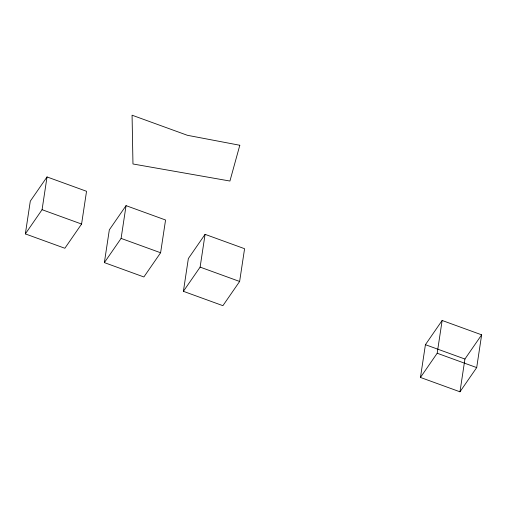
<?xml version="1.0" encoding="UTF-8"?>
<svg xmlns="http://www.w3.org/2000/svg" width="507" height="507" viewBox="0 0 507 507"><rect width="100%" height="100%" fill="white"/><g stroke="black" fill="none" stroke-linecap="round" stroke-linejoin="round"><path stroke-width="0.76" d="M25.35 233.904L30.306 201.14L47.031 176.937L86.539 191.291L81.583 224.05L64.858 248.259L25.35 233.904L42.075 209.695L47.031 176.937M104.372 262.613L109.328 229.848L126.053 205.646L165.561 220L160.605 252.759L143.88 276.968L104.372 262.613L121.097 238.404L126.053 205.646M183.395 291.322L188.351 258.557L205.075 234.348L244.583 248.703L239.627 281.467L222.903 305.677L183.395 291.322L200.119 267.113L205.075 234.348M420.461 377.449L425.417 344.684L442.142 320.475L481.65 334.829L476.694 367.594L459.969 391.803L420.461 377.449L437.186 353.24L442.142 320.475M459.969 391.803L464.925 359.038L481.65 334.829M425.417 344.684L464.925 359.038M42.075 209.695L81.583 224.05M121.097 238.404L160.605 252.759M200.119 267.113L239.627 281.467M437.186 353.24L476.694 367.594M239.811 145.262L229.925 181.037L132.967 163.983L132.067 115.197L187.381 135.293L239.811 145.262"/></g></svg>
